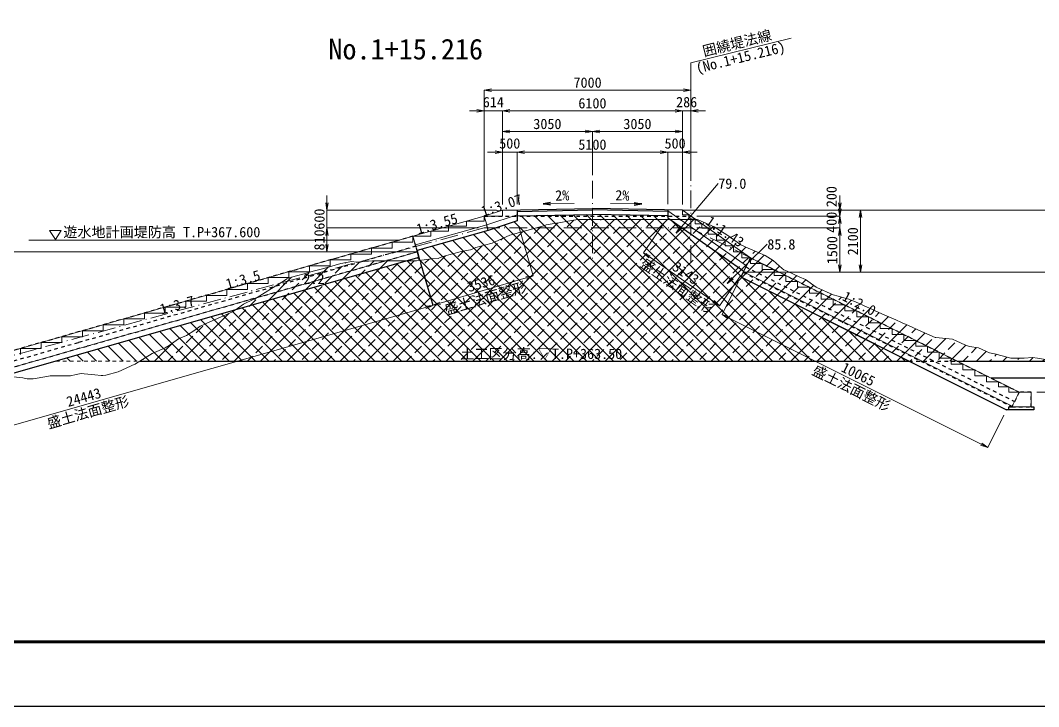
# Model space of a CAD drawing. Header units: millimetres. Extents: x -23295 to 84900, y -241468 to 58400.
# Drawn here: x 29796 to 64291, y -81156 to -57915 of the extents above; entities that cross this region are included whole.
import ezdxf
from ezdxf.enums import TextEntityAlignment as Align

# ---------------------------------------------------------------- set-up
doc = ezdxf.new("R2010")
doc.units = ezdxf.units.MM
doc.header["$LTSCALE"] = 100
doc.header["$PDSIZE"] = 300
doc.linetypes.add('SXF_一点短鎖線', pattern=[9.25, 6, -1.5, 0.25, -1.5])
doc.linetypes.add('SXF_跳び破線', pattern=[12, 6, -6])
doc.layers.get('Defpoints').update_dxf_attribs({"color": 191})
for name, color, linetype, lineweight in [('D-BGD', 7, 'Continuous', 13), ('D-BMK', 2, 'SXF_一点短鎖線', 13), ('D-BYP-STR1', 2, 'Continuous', 13), ('D-BYP-STR6', 2, 'SXF_一点短鎖線', 13), ('D-STR-DIM', 7, 'Continuous', 13), ('D-STR-HTXT', 7, 'Continuous', 13), ('D-STR-STR1', 2, 'Continuous', 13), ('D-STR-STR5', 4, 'SXF_跳び破線', 13), ('D-STR-STR8', 3, 'Continuous', 25), ('D-STR-STR9', 1, 'Continuous', 25), ('D-STR-STRA', 6, 'Continuous', 25), ('D-STR-STRC', 7, 'Continuous', 13), ('D-STR-TXT', 7, 'Continuous', 13), ('D-TTL', 2, 'Continuous', 140), ('D-TTL-TXT', 7, 'Continuous', 13), ('掘削', 4, 'Continuous', 13), ('盛土(4.0≦W)', 5, 'Continuous', 13), ('盛土法面整形', 1, 'Continuous', 13)]:
    doc.layers.add(name, color=color, linetype=linetype, lineweight=lineweight)
doc.styles.add('MS ゴシック', font='MS Gothic.ttf')
doc.styles.add('ＭＳ ゴシック', font='MS Gothic.ttf')
doc.dimstyles.new('DIM-100-F', dxfattribs={"dimscale": 100, "dimtxt": 3.5, "dimasz": 2.5, "dimexe": 0, "dimexo": 2, "dimgap": 0.8, "dimtad": 1, "dimdec": 0, "dimzin": 0, "dimdsep": 46, "dimtxsty": 'MS ゴシック', "dimblk": 'OPEN', "dimcen": 0.1, "dimclrd": 256, "dimclre": 256, "dimclrt": 256, "dimaunit": 1, "dimadec": 4, "dimazin": 0, "dimtfac": 1, "dimtdec": 0, "dimtmove": 2, "dimatfit": 3, "dimldrblk": 'OPEN', "dimfxl": 1, "dimtolj": 1, "dimtzin": 0, "dimlwd": -1, "dimlwe": -1, "dimarcsym": 0})
pattern_1 = [(45, (-164286.73, 137821.14), (-449.0128, 449.0128), []), (45, (-163837.7, 137821.14), (-449.0128, 449.0128), [317.5, -158.75])]

# ---------------------------------------------------------------- blocks, each defined once
blk = doc.blocks.new('_Open')
at = {"color": 0, "linetype": 'ByBlock', "lineweight": -2}
for p, q in [((-1, 0.17), (0, 0)), ((-1, -0.17), (0, 0)), ((0, 0), (-1, 0))]:
    blk.add_line(p, q, dxfattribs=at)
blk = doc.blocks.new('*D52')
at = {"layer": 'D-STR-DIM', "ltscale": 0.01, "transparency": 16777216}
for p, q in [((57554, -64096), (57554, -63846)), ((52425, -64346), (57554, -64346)), ((57554, -64346), (57554, -64546)), ((52711, -64546), (57554, -64546)), ((57554, -64796), (57554, -65046))]:
    blk.add_line(p, q, dxfattribs=at)
at = {"layer": 'Defpoints', "color": 0, "ltscale": 0.01, "transparency": 16777216}
for p in [(52225, -64346), (52511, -64546), (57554, -64546)]:
    blk.add_point(p, dxfattribs=at)
at = {"layer": 'D-STR-DIM', "ltscale": 0.01, "transparency": 16777216, "xscale": 250, "yscale": 250, "zscale": 250}
for p, rotation in [((57554, -64346), 270), ((57554, -64546), 90)]:
    blk.add_blockref('_Open', p, dxfattribs=dict(at, rotation=rotation))
at = {"layer": 'D-STR-DIM', "ltscale": 0.01, "transparency": 16777216, "insert": (57277, -63884), "char_height": 350, "attachment_point": 5, "rotation": 90, "style": 'MS ゴシック'}
blk.add_mtext('\\A1;200', dxfattribs=at)
blk = doc.blocks.new('*D53')
at = {"layer": 'D-STR-DIM', "ltscale": 0.01, "transparency": 16777216}
for p, q in [((57554, -64296), (57554, -64046)), ((52711, -64546), (57554, -64546)), ((57554, -64546), (57554, -64946)), ((52711, -64946), (57554, -64946)), ((57554, -65196), (57554, -65446))]:
    blk.add_line(p, q, dxfattribs=at)
at = {"layer": 'Defpoints', "color": 0, "ltscale": 0.01, "transparency": 16777216}
for p in [(52511, -64546), (52511, -64946), (57554, -64946)]:
    blk.add_point(p, dxfattribs=at)
at = {"layer": 'D-STR-DIM', "ltscale": 0.01, "transparency": 16777216, "xscale": 250, "yscale": 250, "zscale": 250}
for p, rotation in [((57554, -64546), 270), ((57554, -64946), 90)]:
    blk.add_blockref('_Open', p, dxfattribs=dict(at, rotation=rotation))
at = {"layer": 'D-STR-DIM', "ltscale": 0.01, "transparency": 16777216, "insert": (57278, -64752), "char_height": 350, "attachment_point": 5, "rotation": 90, "style": 'MS ゴシック'}
blk.add_mtext('\\A1;400', dxfattribs=at)
blk = doc.blocks.new('*D54')
at = {"layer": 'D-STR-DIM', "ltscale": 0.01, "transparency": 16777216}
for p, q in [((52425, -64346), (58254, -64346)), ((58254, -66196), (58254, -64596)), ((56155, -66446), (58254, -66446))]:
    blk.add_line(p, q, dxfattribs=at)
at = {"layer": 'Defpoints', "color": 0, "ltscale": 0.01, "transparency": 16777216}
for p in [(52225, -64346), (58254, -64346), (55955, -66446)]:
    blk.add_point(p, dxfattribs=at)
at = {"layer": 'D-STR-DIM', "ltscale": 0.01, "transparency": 16777216, "xscale": 250, "yscale": 250, "zscale": 250}
for p, rotation in [((58254, -64346), 90), ((58254, -66446), 270)]:
    blk.add_blockref('_Open', p, dxfattribs=dict(at, rotation=rotation))
at = {"layer": 'D-STR-DIM', "ltscale": 0.01, "transparency": 16777216, "insert": (57999, -65396), "char_height": 350, "attachment_point": 5, "rotation": 90, "style": 'MS ゴシック'}
blk.add_mtext('\\A1;2100', dxfattribs=at)
blk = doc.blocks.new('*D55')
at = {"layer": 'D-STR-DIM', "ltscale": 0.01, "transparency": 16777216}
for p, q in [((52711, -64946), (57554, -64946)), ((57554, -65196), (57554, -66196)), ((56155, -66446), (57554, -66446))]:
    blk.add_line(p, q, dxfattribs=at)
at = {"layer": 'Defpoints', "color": 0, "ltscale": 0.01, "transparency": 16777216}
for p in [(52511, -64946), (55955, -66446), (57554, -66446)]:
    blk.add_point(p, dxfattribs=at)
at = {"layer": 'D-STR-DIM', "ltscale": 0.01, "transparency": 16777216, "xscale": 250, "yscale": 250, "zscale": 250}
for p, rotation in [((57554, -64946), 90), ((57554, -66446), 270)]:
    blk.add_blockref('_Open', p, dxfattribs=dict(at, rotation=rotation))
at = {"layer": 'D-STR-DIM', "ltscale": 0.01, "transparency": 16777216, "insert": (57299, -65696), "char_height": 350, "attachment_point": 5, "rotation": 90, "style": 'MS ゴシック'}
blk.add_mtext('\\A1;1500', dxfattribs=at)
blk = doc.blocks.new('*D56')
at = {"layer": 'D-STR-DIM', "transparency": 16777216}
for p, q in [((45311, -64946), (40183, -64946)), ((40183, -65506), (40183, -65196)), ((41034, -65756), (40183, -65756))]:
    blk.add_line(p, q, dxfattribs=at)
at = {"layer": 'Defpoints', "color": 0, "transparency": 16777216}
for p in [(40183, -64946), (45511, -64946), (41234, -65756)]:
    blk.add_point(p, dxfattribs=at)
at = {"layer": 'D-STR-DIM', "transparency": 16777216, "xscale": 250, "yscale": 250, "zscale": 250}
for p, rotation in [((40183, -64946), 90), ((40183, -65756), 270)]:
    blk.add_blockref('_Open', p, dxfattribs=dict(at, rotation=rotation))
at = {"layer": 'D-STR-DIM', "transparency": 16777216, "insert": (39928, -65351), "char_height": 350, "attachment_point": 5, "rotation": 90, "style": 'MS ゴシック'}
blk.add_mtext('\\A1;810', dxfattribs=at)
blk = doc.blocks.new('*D57')
at = {"layer": 'D-STR-DIM', "ltscale": 0.01, "transparency": 16777216}
for p, q in [((65031, -69456), (72265, -69456)), ((72265, -69706), (72265, -70257)), ((64234, -70507), (72265, -70507))]:
    blk.add_line(p, q, dxfattribs=at)
at = {"layer": 'Defpoints', "color": 0, "ltscale": 0.01, "transparency": 16777216}
for p in [(64831, -69456), (64034, -70507), (72265, -70507)]:
    blk.add_point(p, dxfattribs=at)
at = {"layer": 'D-STR-DIM', "ltscale": 0.01, "transparency": 16777216, "xscale": 250, "yscale": 250, "zscale": 250}
for p, rotation in [((72265, -69456), 90), ((72265, -70507), 270)]:
    blk.add_blockref('_Open', p, dxfattribs=dict(at, rotation=rotation))
at = {"layer": 'D-STR-DIM', "ltscale": 0.01, "transparency": 16777216, "insert": (72010, -69982), "char_height": 350, "attachment_point": 5, "rotation": 90, "style": 'MS ゴシック'}
blk.add_mtext('\\A1;1051', dxfattribs=at)
blk = doc.blocks.new('*D59')
at = {"layer": 'D-STR-DIM', "transparency": 16777216}
for p, q in [((40183, -64096), (40183, -63846)), ((45925, -64346), (40183, -64346)), ((40183, -64946), (40183, -64346)), ((45311, -64946), (40183, -64946)), ((40183, -65196), (40183, -65446))]:
    blk.add_line(p, q, dxfattribs=at)
at = {"layer": 'Defpoints', "color": 0, "transparency": 16777216}
for p in [(40183, -64346), (46125, -64346), (45511, -64946)]:
    blk.add_point(p, dxfattribs=at)
at = {"layer": 'D-STR-DIM', "transparency": 16777216, "xscale": 250, "yscale": 250, "zscale": 250}
for p, rotation in [((40183, -64346), 270), ((40183, -64946), 90)]:
    blk.add_blockref('_Open', p, dxfattribs=dict(at, rotation=rotation))
at = {"layer": 'D-STR-DIM', "transparency": 16777216, "insert": (39928, -64646), "char_height": 350, "attachment_point": 5, "rotation": 90, "style": 'MS ゴシック'}
blk.add_mtext('\\A1;600', dxfattribs=at)
blk = doc.blocks.new('*D60')
at = {"layer": 'Defpoints', "color": 0, "transparency": 16777216}
for p in [(43300, -65941), (43765, -67569), (19797, -72656)]:
    blk.add_point(p, dxfattribs=at)
at = {"layer": '盛土法面整形', "transparency": 16777216}
for p, q in [((43354, -66133), (43765, -67569)), ((20502, -74215), (43524, -67637)), ((19852, -72848), (20262, -74284))]:
    blk.add_line(p, q, dxfattribs=at)
at = {"layer": '盛土法面整形', "transparency": 16777216, "xscale": 250, "yscale": 250, "zscale": 250}
for p, rotation in [((43765, -67569), 15.94539589968122), ((20262, -74284), 195.9453958996812)]:
    blk.add_blockref('_Open', p, dxfattribs=dict(at, rotation=rotation))
at = {"layer": '盛土法面整形', "transparency": 16777216, "char_height": 350, "attachment_point": 5, "rotation": 15.9454, "style": 'MS ゴシック'}
for s, insert in [('\\A1;{\\C1;24443', (31943, -70681)), ('\\A1;盛土法面整形}', (32092, -71203))]:
    blk.add_mtext(s, dxfattribs=dict(at, insert=insert))
blk = doc.blocks.new('*D61')
at = {"layer": 'Defpoints', "color": 0, "transparency": 16777216}
for p in [(54201, -66606), (53565, -67878), (63204, -71107)]:
    blk.add_point(p, dxfattribs=at)
at = {"layer": '盛土法面整形', "transparency": 16777216}
for p, q in [((54112, -66785), (53565, -67878)), ((62344, -72267), (53789, -67990)), ((63114, -71286), (62568, -72379))]:
    blk.add_line(p, q, dxfattribs=at)
at = {"layer": '盛土法面整形', "transparency": 16777216, "xscale": 250, "yscale": 250, "zscale": 250}
for p, rotation in [((53565, -67878), 153.4349488229088), ((62568, -72379), 333.4349488229088)]:
    blk.add_blockref('_Open', p, dxfattribs=dict(at, rotation=rotation))
at = {"layer": '盛土法面整形', "transparency": 16777216, "char_height": 350, "attachment_point": 5, "rotation": 333.4349, "style": 'MS ゴシック'}
for s, insert in [('\\A1;盛土法面整形', (57938, -70386)), ('\\A1;10065', (58181, -69900))]:
    blk.add_mtext(s, dxfattribs=dict(at, insert=insert))
blk = doc.blocks.new('*D246')
at = {"layer": 'D-STR-DIM', "ltscale": 0.2, "transparency": 16777216}
for p, q in [((45511, -64352), (45511, -60279)), ((45761, -60279), (52261, -60279)), ((52511, -63150), (52511, -60279))]:
    blk.add_line(p, q, dxfattribs=at)
at = {"layer": 'Defpoints', "color": 0, "ltscale": 0.2, "transparency": 16777216}
for p in [(52511, -60279), (52511, -63350), (45511, -64552)]:
    blk.add_point(p, dxfattribs=at)
at = {"layer": 'D-STR-DIM', "ltscale": 0.2, "transparency": 16777216, "xscale": 250, "yscale": 250, "zscale": 250, "rotation": 180}
blk.add_blockref('_Open', (45511, -60279), dxfattribs=at)
at = {"layer": 'D-STR-DIM', "ltscale": 0.2, "transparency": 16777216, "xscale": 250, "yscale": 250, "zscale": 250}
blk.add_blockref('_Open', (52511, -60279), dxfattribs=at)
at = {"layer": 'D-STR-DIM', "ltscale": 0.2, "transparency": 16777216, "insert": (49011, -60024), "char_height": 350, "attachment_point": 5, "style": 'MS ゴシック'}
blk.add_mtext('\\A1;7000', dxfattribs=at)
blk = doc.blocks.new('*D62')
at = {"layer": 'D-STR-DIM', "ltscale": 0.2, "transparency": 16777216}
for p, q in [((45875, -62379), (45625, -62379)), ((46125, -64152), (46125, -62379)), ((46125, -62379), (46625, -62379)), ((46625, -64142), (46625, -62379)), ((46875, -62379), (47125, -62379))]:
    blk.add_line(p, q, dxfattribs=at)
at = {"layer": 'Defpoints', "color": 0, "ltscale": 0.2, "transparency": 16777216}
for p in [(46625, -62379), (46125, -64352), (46625, -64342)]:
    blk.add_point(p, dxfattribs=at)
at = {"layer": 'D-STR-DIM', "ltscale": 0.2, "transparency": 16777216, "xscale": 250, "yscale": 250, "zscale": 250}
blk.add_blockref('_Open', (46125, -62379), dxfattribs=at)
at = {"layer": 'D-STR-DIM', "ltscale": 0.2, "transparency": 16777216, "xscale": 250, "yscale": 250, "zscale": 250, "rotation": 180}
blk.add_blockref('_Open', (46625, -62379), dxfattribs=at)
at = {"layer": 'D-STR-DIM', "ltscale": 0.2, "transparency": 16777216, "insert": (46375, -62084), "char_height": 350, "attachment_point": 5, "style": 'MS ゴシック'}
blk.add_mtext('\\A1;500', dxfattribs=at)
blk = doc.blocks.new('*D63')
at = {"layer": 'D-STR-DIM', "ltscale": 0.2, "transparency": 16777216}
for p, q in [((46625, -64142), (46625, -62379)), ((46875, -62379), (51475, -62379)), ((51725, -64140), (51725, -62379))]:
    blk.add_line(p, q, dxfattribs=at)
at = {"layer": 'Defpoints', "color": 0, "ltscale": 0.2, "transparency": 16777216}
for p in [(51725, -62379), (46625, -64342), (51725, -64340)]:
    blk.add_point(p, dxfattribs=at)
at = {"layer": 'D-STR-DIM', "ltscale": 0.2, "transparency": 16777216, "xscale": 250, "yscale": 250, "zscale": 250, "rotation": 180}
blk.add_blockref('_Open', (46625, -62379), dxfattribs=at)
at = {"layer": 'D-STR-DIM', "ltscale": 0.2, "transparency": 16777216, "xscale": 250, "yscale": 250, "zscale": 250}
blk.add_blockref('_Open', (51725, -62379), dxfattribs=at)
at = {"layer": 'D-STR-DIM', "ltscale": 0.2, "transparency": 16777216, "insert": (49175, -62124), "char_height": 350, "attachment_point": 5, "style": 'MS ゴシック'}
blk.add_mtext('\\A1;5100', dxfattribs=at)
blk = doc.blocks.new('*D64')
at = {"layer": 'D-STR-DIM', "ltscale": 0.2, "transparency": 16777216}
for p, q in [((51475, -62379), (51225, -62379)), ((51725, -64140), (51725, -62379)), ((51725, -62379), (52225, -62379)), ((52225, -64150), (52225, -62379)), ((52475, -62379), (52725, -62379))]:
    blk.add_line(p, q, dxfattribs=at)
at = {"layer": 'Defpoints', "color": 0, "ltscale": 0.2, "transparency": 16777216}
for p in [(52225, -62379), (51725, -64340), (52225, -64350)]:
    blk.add_point(p, dxfattribs=at)
at = {"layer": 'D-STR-DIM', "ltscale": 0.2, "transparency": 16777216, "xscale": 250, "yscale": 250, "zscale": 250}
blk.add_blockref('_Open', (51725, -62379), dxfattribs=at)
at = {"layer": 'D-STR-DIM', "ltscale": 0.2, "transparency": 16777216, "xscale": 250, "yscale": 250, "zscale": 250, "rotation": 180}
blk.add_blockref('_Open', (52225, -62379), dxfattribs=at)
at = {"layer": 'D-STR-DIM', "ltscale": 0.2, "transparency": 16777216, "insert": (51975, -62084), "char_height": 350, "attachment_point": 5, "style": 'MS ゴシック'}
blk.add_mtext('\\A1;500', dxfattribs=at)
blk = doc.blocks.new('*D65')
at = {"layer": 'D-STR-DIM', "ltscale": 0.2, "transparency": 16777216}
for p, q in [((46125, -64152), (46125, -61679)), ((46375, -61679), (48925, -61679)), ((49175, -63152), (49175, -61679))]:
    blk.add_line(p, q, dxfattribs=at)
at = {"layer": 'Defpoints', "color": 0, "ltscale": 0.2, "transparency": 16777216}
for p in [(49175, -61679), (49175, -63352), (46125, -64352)]:
    blk.add_point(p, dxfattribs=at)
at = {"layer": 'D-STR-DIM', "ltscale": 0.2, "transparency": 16777216, "xscale": 250, "yscale": 250, "zscale": 250, "rotation": 180}
blk.add_blockref('_Open', (46125, -61679), dxfattribs=at)
at = {"layer": 'D-STR-DIM', "ltscale": 0.2, "transparency": 16777216, "xscale": 250, "yscale": 250, "zscale": 250}
blk.add_blockref('_Open', (49175, -61679), dxfattribs=at)
at = {"layer": 'D-STR-DIM', "ltscale": 0.2, "transparency": 16777216, "insert": (47650, -61424), "char_height": 350, "attachment_point": 5, "style": 'MS ゴシック'}
blk.add_mtext('\\A1;3050', dxfattribs=at)
blk = doc.blocks.new('*D66')
at = {"layer": 'D-STR-DIM', "ltscale": 0.2, "transparency": 16777216}
for p, q in [((49175, -63152), (49175, -61679)), ((49425, -61679), (51975, -61679)), ((52225, -64150), (52225, -61679))]:
    blk.add_line(p, q, dxfattribs=at)
at = {"layer": 'Defpoints', "color": 0, "ltscale": 0.2, "transparency": 16777216}
for p in [(52225, -61679), (49175, -63352), (52225, -64350)]:
    blk.add_point(p, dxfattribs=at)
at = {"layer": 'D-STR-DIM', "ltscale": 0.2, "transparency": 16777216, "xscale": 250, "yscale": 250, "zscale": 250, "rotation": 180}
blk.add_blockref('_Open', (49175, -61679), dxfattribs=at)
at = {"layer": 'D-STR-DIM', "ltscale": 0.2, "transparency": 16777216, "xscale": 250, "yscale": 250, "zscale": 250}
blk.add_blockref('_Open', (52225, -61679), dxfattribs=at)
at = {"layer": 'D-STR-DIM', "ltscale": 0.2, "transparency": 16777216, "insert": (50700, -61424), "char_height": 350, "attachment_point": 5, "style": 'MS ゴシック'}
blk.add_mtext('\\A1;3050', dxfattribs=at)
blk = doc.blocks.new('*D67')
at = {"layer": 'D-STR-DIM', "ltscale": 1500, "transparency": 16777216}
for p, q in [((45261, -60979), (45011, -60979)), ((45511, -64352), (45511, -60979)), ((45511, -60979), (46125, -60979)), ((46125, -64152), (46125, -60979)), ((46375, -60979), (46625, -60979))]:
    blk.add_line(p, q, dxfattribs=at)
at = {"layer": 'Defpoints', "color": 0, "ltscale": 1500, "transparency": 16777216}
for p in [(46125, -60979), (46125, -64352), (45511, -64552)]:
    blk.add_point(p, dxfattribs=at)
at = {"layer": 'D-STR-DIM', "ltscale": 1500, "transparency": 16777216, "xscale": 250, "yscale": 250, "zscale": 250}
blk.add_blockref('_Open', (45511, -60979), dxfattribs=at)
at = {"layer": 'D-STR-DIM', "ltscale": 1500, "transparency": 16777216, "xscale": 250, "yscale": 250, "zscale": 250, "rotation": 180}
blk.add_blockref('_Open', (46125, -60979), dxfattribs=at)
at = {"layer": 'D-STR-DIM', "ltscale": 1500, "transparency": 16777216, "insert": (45818, -60684), "char_height": 350, "attachment_point": 5, "style": 'MS ゴシック'}
blk.add_mtext('\\A1;614', dxfattribs=at)
blk = doc.blocks.new('*D68')
at = {"layer": 'D-STR-DIM', "ltscale": 1500, "transparency": 16777216}
for p, q in [((51975, -60979), (51725, -60979)), ((52225, -64150), (52225, -60979)), ((52225, -60979), (52511, -60979)), ((52511, -63150), (52511, -60979)), ((52761, -60979), (53011, -60979))]:
    blk.add_line(p, q, dxfattribs=at)
at = {"layer": 'Defpoints', "color": 0, "ltscale": 1500, "transparency": 16777216}
for p in [(52511, -60979), (52511, -63350), (52225, -64350)]:
    blk.add_point(p, dxfattribs=at)
at = {"layer": 'D-STR-DIM', "ltscale": 1500, "transparency": 16777216, "xscale": 250, "yscale": 250, "zscale": 250}
blk.add_blockref('_Open', (52225, -60979), dxfattribs=at)
at = {"layer": 'D-STR-DIM', "ltscale": 1500, "transparency": 16777216, "xscale": 250, "yscale": 250, "zscale": 250, "rotation": 180}
blk.add_blockref('_Open', (52511, -60979), dxfattribs=at)
at = {"layer": 'D-STR-DIM', "ltscale": 1500, "transparency": 16777216, "insert": (52368, -60684), "char_height": 350, "attachment_point": 5, "style": 'MS ゴシック'}
blk.add_mtext('\\A1;286', dxfattribs=at)
blk = doc.blocks.new('*D69')
at = {"layer": 'D-STR-DIM', "ltscale": 1500, "transparency": 16777216}
for p, q in [((46125, -64152), (46125, -60979)), ((46375, -60979), (51975, -60979)), ((52225, -64150), (52225, -60979))]:
    blk.add_line(p, q, dxfattribs=at)
at = {"layer": 'Defpoints', "color": 0, "ltscale": 1500, "transparency": 16777216}
for p in [(52225, -60979), (46125, -64352), (52225, -64350)]:
    blk.add_point(p, dxfattribs=at)
at = {"layer": 'D-STR-DIM', "ltscale": 1500, "transparency": 16777216, "xscale": 250, "yscale": 250, "zscale": 250, "rotation": 180}
blk.add_blockref('_Open', (46125, -60979), dxfattribs=at)
at = {"layer": 'D-STR-DIM', "ltscale": 1500, "transparency": 16777216, "xscale": 250, "yscale": 250, "zscale": 250}
blk.add_blockref('_Open', (52225, -60979), dxfattribs=at)
at = {"layer": 'D-STR-DIM', "ltscale": 1500, "transparency": 16777216, "insert": (49175, -60724), "char_height": 350, "attachment_point": 5, "style": 'MS ゴシック'}
blk.add_mtext('\\A1;6100', dxfattribs=at)
blk = doc.blocks.new('1026-1')
at = {"layer": 'Defpoints', "linetype": 'SXF_跳び破線', "ltscale": 0.2}
for p, q in [((182062, 11395), (170761, 8167)), ((182158, 11059), (182062, 11395)), ((182158, 11059), (170716, 7790)), ((182213, 10867), (182158, 11059)), ((182213, 10867), (171013, 7667)), ((170761, 8167), (158161, 4567)), ((170716, 7790), (158320, 4248)), ((171013, 7667), (158413, 4067))]:
    blk.add_line(p, q, dxfattribs=at)
blk.add_lwpolyline([(157761, 4067), (157761, 4567), (158161, 4567), (158411, 4067)], close=True, dxfattribs=at)
blk = doc.blocks.new('1026')
at = {"layer": 'Defpoints', "linetype": 'SXF_跳び破線', "ltscale": 0.2}
blk.add_line((29638, 72862), (38744, 68308), dxfattribs=at)
for points in [[(29638, 72862), (29481, 72549), (38588, 67995)], [(29481, 72549), (29392, 72370), (38498, 67817)], [(39144, 67808), (39244, 67808), (39244, 67708), (39144, 67708), (38494, 67708), (38394, 67708), (38394, 67808), (38494, 67808)]]:
    blk.add_lwpolyline(points, dxfattribs=at)
blk.add_lwpolyline([(39144, 67808), (39144, 68308), (38744, 68308), (38494, 67808)], close=True, dxfattribs=at)
blk = doc.blocks.new('*D70')
at = {"layer": 'Defpoints', "color": 0, "transparency": 16777216}
for p in [(46625, -64709), (43233, -65708), (47172, -66565)]:
    blk.add_point(p, dxfattribs=at)
at = {"layer": '盛土法面整形', "transparency": 16777216}
for p, q in [((46681, -64901), (47172, -66565)), ((43289, -65900), (43780, -67564)), ((44020, -67494), (46932, -66636))]:
    blk.add_line(p, q, dxfattribs=at)
at = {"layer": '盛土法面整形', "transparency": 16777216, "xscale": 250, "yscale": 250, "zscale": 250}
for p, rotation in [((47172, -66565), 16.41047046557879), ((43780, -67564), 196.4104704655788)]:
    blk.add_blockref('_Open', p, dxfattribs=dict(at, rotation=rotation))
at = {"layer": '盛土法面整形', "transparency": 16777216, "char_height": 350, "attachment_point": 5, "rotation": 16.4105, "style": 'MS ゴシック'}
for s, insert in [('\\A1;{\\C1;3536', (45404, -66820)), ('\\A1;盛土法面整形}', (45557, -67341))]:
    blk.add_mtext(s, dxfattribs=dict(at, insert=insert))
blk = doc.blocks.new('*D71')
at = {"layer": 'Defpoints', "color": 0, "transparency": 16777216}
for p in [(51725, -64606), (54301, -66406), (53479, -67583)]:
    blk.add_point(p, dxfattribs=at)
at = {"layer": '盛土法面整形', "transparency": 16777216}
for p, q in [((51610, -64770), (50903, -65784)), ((51108, -65927), (53274, -67440)), ((54187, -66570), (53479, -67583))]:
    blk.add_line(p, q, dxfattribs=at)
at = {"layer": '盛土法面整形', "transparency": 16777216, "xscale": 250, "yscale": 250, "zscale": 250}
for p, rotation in [((50903, -65784), 145.0696935749769), ((53479, -67583), 325.0696935749769)]:
    blk.add_blockref('_Open', p, dxfattribs=dict(at, rotation=rotation))
at = {"layer": '盛土法面整形', "transparency": 16777216, "char_height": 350, "attachment_point": 5, "rotation": 325.0697, "style": 'MS ゴシック'}
for s, insert in [('\\A1;盛土法面整形', (52026, -66919)), ('\\A1;3143', (52337, -66474))]:
    blk.add_mtext(s, dxfattribs=dict(at, insert=insert))

msp = doc.modelspace()

# ---------------------------------------------------------------- hatches: boundary and pattern name
at = {"layer": '掘削'}
h = msp.add_hatch(dxfattribs=at)
h.set_pattern_fill('ANSI33', color=256, scale=100)
h.set_pattern_definition(pattern_1)
h.paths.add_polyline_path([(42896.3, -66056), (37078.6, -67718.2), (36987.2, -67784), (36571.8, -67969.5), (36112.9, -68174.4), (35995.1, -68226.9), (35888.5, -68274.5), (35703.1, -68407.9), (35418.4, -68584.4), (35156.1, -68701.5), (34841.7, -68927.8), (34699.8, -69005.2), (34423.7, -69128.5), (34265, -69199.4), (33850.9, -69456), (64831, -69456), (64799.2, -69450.5), (64254.3, -69356), (64086.9, -69327), (63795.8, -69356), (63677.6, -69356), (63354.5, -69356), (63100.8, -69286.8), (62792.5, -69202.6), (62622.1, -69173), (62524.1, -69129.3), (62255.9, -69009.5), (61947.4, -68956), (61789.2, -68901.2), (61523.5, -68782.5), (61370.7, -68714.3), (60804.9, -68657.9), (60794, -68656.4), (60791, -68655.5), (60785.9, -68653.2), (60424.8, -68492), (59782.6, -68205.3), (59716.5, -68175.8), (59640.5, -68141.9), (59448.5, -68056.1), (59063.8, -67884.4), (58779.3, -67757.4), (58593.7, -67674.5), (58487.1, -67626.9), (58092.1, -67450.6), (57910.4, -67376.1), (57861.3, -67356), (57776, -67332.7), (57495.1, -67256), (57333.7, -67212), (56772.7, -66961.5), (56756.9, -66952.9), (56396.5, -66693.5), (56180.2, -66597), (55769.4, -66413.6), (55664, -66366.5), (55603.5, -66323), (55297.8, -66050), (55026.8, -65882), (54766, -65765.6), (54450.1, -65624.6), (54199.2, -65512.5), (53873.4, -65278.1), (53833, -65249), (53762.7, -65198.5), (53296.6, -64909.6), (52759.4, -64669.7), (52719.9, -64656), (52511.1, -64656), (52368.1, -64656), (52143.2, -64656), (51756.1, -64656), (51566.5, -64656), (51269.5, -64656), (50989.8, -64656), (50903.3, -64656), (50752.8, -64656), (50413.1, -64656), (50170.9, -64656), (49836.3, -64656), (49749.5, -64656), (49438.4, -64656), (49259.6, -64656), (49072.2, -64656), (48746.2, -64656), (48682.9, -64656), (48339.8, -64715.5), (48106.2, -64756), (47742.9, -64819), (47607.4, -64842.5), (47529.5, -64877.3), (47241, -64956.1), (46952.8, -65034.8), (46739.6, -65093), (46508.7, -65156), (46376, -65192.3), (45884.6, -65411.7), (45776.3, -65456), (45736.2, -65467), (45222.6, -65607.2), (45043.9, -65687), (44732.9, -65740.9), (44645.9, -65764.7), (44311.4, -65856), (44069.2, -65922.2), (43945.2, -65977.5), (43729.6, -65985.5), (43212.8, -66056), (42915.7, -66056)])
h = msp.add_hatch(dxfattribs=at)
h.set_pattern_fill('ANSI33', color=256, scale=100)
h.set_pattern_definition(pattern_1)
h.paths.add_polyline_path([(42896.3, -66056), (42726.3, -66056), (42480.4, -66056), (42339, -66056), (41815.4, -66056), (41748, -66058.5), (41723, -66062.9), (41185.6, -66102.5), (41015.5, -66085.5), (40719.7, -66136.8), (40649.3, -66149), (40459.1, -66208), (40032.2, -66324.6), (39716.4, -66410.8), (39455.4, -66482), (39102.7, -66578.4), (38878.7, -66647.8), (38818.3, -66666.5), (38713.1, -66742.2), (38302, -66997), (38085.8, -67131), (37725.3, -67354.5), (37709.7, -67361.4), (37353.4, -67520.5), (37148.6, -67667.9), (37078.6, -67718.2)])
at = {"layer": '盛土(4.0≦W)'}
h = msp.add_hatch(dxfattribs=at)
h.set_pattern_fill('ANSI31', color=256, scale=100, angle=90)
h.set_pattern_definition([(135, (-164286.73, 143821.14), (-224.5064, -224.5064), [])])
h.paths.add_polyline_path([(33850.9, -69456), (59901.8, -69456), (54201.3, -66605.8), (54301.3, -66405.9), (51724.8, -64606.5), (51724.8, -64535.8), (49174.8, -64484.8), (46625, -64537.4), (46625, -64708.8), (45647, -65027.2), (43232.9, -65707.9), (43299.5, -65940.8), (35568.6, -68149.7), (30996.3, -69456)])

# ---------------------------------------------------------------- linework, layer by layer
at = {"layer": 'D-BGD', "linetype": 'Continuous', "lineweight": 13}
msp.add_lwpolyline([(64799.2, -69450.5), (64254.3, -69356), (64086.9, -69327), (63795.8, -69356), (63677.6, -69356), (63354.5, -69356), (63100.8, -69286.8), (62792.5, -69202.6), (62622.1, -69173), (62524.1, -69129.3), (62255.9, -69009.5), (61947.4, -68956), (61789.2, -68901.2), (61523.5, -68782.5), (61370.7, -68714.3), (60804.9, -68657.9), (60794, -68656.4), (60791, -68655.5), (60785.9, -68653.2), (60424.8, -68492), (59782.6, -68205.3), (59716.5, -68175.8), (59640.5, -68141.9), (59448.5, -68056.1), (59063.8, -67884.4), (58779.3, -67757.4), (58593.7, -67674.5), (58487.1, -67626.9), (58092.1, -67450.6), (57910.4, -67376.1), (57861.3, -67356), (57776, -67332.7), (57495.1, -67256), (57333.7, -67212), (56772.7, -66961.5), (56756.9, -66952.9), (56396.5, -66693.5), (56180.2, -66597), (55769.4, -66413.6), (55664, -66366.5), (55603.5, -66323), (55297.8, -66050), (55026.8, -65882), (54766, -65765.6), (54450.1, -65624.6), (54199.2, -65512.5), (53873.4, -65278.1), (53833, -65249), (53762.7, -65198.5), (53296.6, -64909.6), (52759.4, -64669.7), (52719.9, -64656), (52511.1, -64656), (52368.1, -64656), (52143.2, -64656), (51756.1, -64656), (51566.5, -64656), (51269.5, -64656), (50989.8, -64656), (50903.3, -64656), (50752.8, -64656), (50413.1, -64656), (50170.9, -64656), (49836.3, -64656), (49749.5, -64656), (49438.4, -64656), (49259.6, -64656), (49072.2, -64656), (48746.2, -64656), (48682.9, -64656), (48339.8, -64715.5), (48106.2, -64756), (47742.9, -64819), (47607.4, -64842.5), (47529.5, -64877.3), (47241, -64956.1), (46952.8, -65034.8), (46739.6, -65093), (46508.7, -65156), (46376, -65192.3), (45884.6, -65411.7), (45776.3, -65456), (45736.2, -65467), (45222.6, -65607.2), (45043.9, -65687), (44732.9, -65740.9), (44645.9, -65764.7), (44311.4, -65856), (44069.2, -65922.2), (43945.2, -65977.5), (43729.6, -65985.5), (43212.8, -66056), (42915.7, -66056), (42726.3, -66056), (42480.4, -66056), (42339, -66056), (41815.4, -66056), (41748, -66058.5), (41723, -66062.9), (41185.6, -66102.5), (41015.5, -66085.5), (40719.7, -66136.8), (40649.3, -66149), (40459.1, -66208), (40032.2, -66324.6), (39716.4, -66410.8), (39455.4, -66482), (39102.7, -66578.4), (38878.7, -66647.8), (38818.3, -66666.5), (38713.1, -66742.2), (38302, -66997), (38085.8, -67131), (37725.3, -67354.5), (37709.7, -67361.4), (37353.4, -67520.5), (37148.6, -67667.9), (36987.2, -67784), (36571.8, -67969.5), (36112.9, -68174.4), (35995.1, -68226.9), (35888.5, -68274.5), (35703.1, -68407.9), (35418.4, -68584.4), (35156.1, -68701.5), (34841.7, -68927.8), (34699.8, -69005.2), (34423.7, -69128.5), (34265, -69199.4), (33696.5, -69551.8), (33691.3, -69555.5), (33677.1, -69561.8), (33111.5, -69814.3), (32693.2, -69928.6), (32592.6, -69946), (32534.8, -69940.3), (32320.7, -69918.9), (31958.1, -69882.8), (31860.2, -69873), (31689.9, -69902.6), (31494, -69956), (31381.4, -69956), (30964.4, -69956), (30804.7, -69956), (30686.6, -69976.5), (30228, -70056), (30029.1, -70056), (29882.4, -70016), (29248.1, -69956)], dxfattribs=at)
at = {"layer": 'D-BMK', "linetype": 'SXF_一点短鎖線'}
for p, q in [((49174.8, -63351.8), (49174.8, -66128.9)), ((52511.1, -66128.9), (52511.1, -63351.8))]:
    msp.add_line(p, q, dxfattribs=at)
at = {"layer": 'D-BYP-STR6', "linetype": 'SXF_一点短鎖線'}
msp.add_lwpolyline([(63633.6, -70507), (52511.1, -64945.8), (45511.1, -64945.8), (19540.8, -71964.8)], dxfattribs=at)
at = {"layer": 'D-STR-HTXT', "linetype": 'Continuous'}
for p, q in [((52511.1, -59355.3), (55909.3, -58517.1)), ((52511.1, -59355.3), (52511.1, -63350.2)), ((74273.2, -64345.8), (52224.8, -64345.6)), ((31180.4, -65034.1), (30780.4, -65034.1)), ((30980.4, -65334.1), (30780.4, -65034.1)), ((30980.4, -65334.1), (31180.4, -65034.1)), ((30077.5, -65355.9), (42644.6, -65355.9))]:
    msp.add_line(p, q, dxfattribs=at)
at = {"layer": 'D-STR-HTXT'}
for p, q in [((22157.7, -65755.9), (43246.6, -65755.9)), ((54281.3, -66445.8), (74273.2, -66445.8))]:
    msp.add_line(p, q, dxfattribs=at)
at = {"layer": 'D-STR-STR1', "linetype": 'Continuous', "lineweight": 25}
for p, q in [((46625, -64387.4), (49174.8, -64334.8)), ((46625, -64537.4), (49174.8, -64484.8)), ((51724.8, -64385.8), (49174.8, -64334.8)), ((51724.8, -64535.8), (49174.8, -64484.8))]:
    msp.add_line(p, q, dxfattribs=at)
at = {"layer": 'D-STR-STR5', "linetype": 'SXF_跳び破線', "ltscale": 0.2}
msp.add_line((30996.3, -69456), (33850.9, -69456), dxfattribs=at)
at = {"layer": 'D-STR-STR8'}
msp.add_line((33850.9, -69456), (59901.8, -69456), dxfattribs=at)
at = {"layer": 'D-STR-STR8', "linetype": 'SXF_跳び破線', "lineweight": 25, "ltscale": 0.2}
msp.add_line((59901.8, -69456), (61531.6, -69456), dxfattribs=at)
at = {"layer": 'D-STR-STR9', "ltscale": 0.01}
for p in [(46124.8, -64345.8), (52224.8, -64345.8)]:
    msp.add_line(p, (49174.8, -64284.8), dxfattribs=at)
at = {"layer": 'D-STR-STR9'}
for p, q in [((46624.8, -64341.8), (46625, -64708.8)), ((51724.8, -64335.8), (51724.8, -64606.5)), ((46625, -64708.8), (45647.1, -65027.6)), ((51724.8, -64606.5), (54301.3, -66405.9)), ((45647.1, -65027.6), (43232.9, -65707.9)), ((43232.9, -65707.9), (43299.5, -65940.8)), ((43299.5, -65940.8), (30996.3, -69456)), ((54301.3, -66405.9), (54201.3, -66605.8)), ((54201.3, -66605.8), (59901.8, -69456))]:
    msp.add_line(p, q, dxfattribs=at)
at = {"layer": 'D-STR-STRA', "linetype": 'Continuous'}
msp.add_line((61531.6, -69456), (67549.2, -69456), dxfattribs=at)
at = {"layer": 'D-STR-STRC', "ltscale": 0.2}
for p, q in [((46124.8, -64345.8), (45511.3, -64545.9)), ((46625, -64498.5), (45592.8, -64834.9)), ((46124.8, -64345.8), (46124.8, -64545.9)), ((46625, -64335.8), (46625, -64498.5)), ((51724.8, -64335.8), (51724.8, -64362.5)), ((51724.8, -64362.5), (54391.7, -66225.1)), ((52224.8, -64345.8), (54527.3, -65953.9)), ((52224.8, -64345.8), (52224.8, -64497.8)), ((52224.8, -64497.8), (52442.4, -64497.8)), ((52442.4, -64497.8), (52442.4, -64649.8)), ((45511.3, -64545.9), (43095.6, -65227.1)), ((45592.7, -64834.7), (43178, -65515.5)), ((44907.6, -64886.5, -1061999.6), (44907.6, -64716.2, -1061999.6)), ((44907.6, -64716.2, -1061999.6), (45511.6, -64716.2, -1415999.6)), ((46124.8, -64545.9, 0), (45511.3, -64545.9, 0)), ((45592.7, -64834.7, -799770.3), (45511.3, -64545.9)), ((45511.6, -64716.2, -1415999.6), (45511.6, -64545.9, -1415999.6)), ((52442.4, -64649.8), (52660.1, -64649.8)), ((52660.1, -64649.8), (52660.1, -64801.8)), ((52660.1, -64801.8), (52877.7, -64801.8)), ((52877.7, -64801.8), (52877.7, -64953.8)), ((43699.6, -65227.1, -354000), (43699.6, -65056.8, -354000)), ((43699.6, -65056.8, -353999.6), (44303.6, -65056.8, -707999.6)), ((44303.6, -65056.8, -707999.6), (44303.6, -64886.5, -707999.6)), ((44303.6, -64886.5, -707999.6), (44907.6, -64886.5, -1061999.6)), ((52877.7, -64953.8), (53095.3, -64953.8)), ((53095.4, -64953.9), (53095.4, -65153.9)), ((53095.4, -65153.9), (53381.8, -65153.9)), ((53381.8, -65153.9), (53381.8, -65353.9)), ((43095.6, -65227.1), (19194.6, -72055.9)), ((43095.6, -65427.1), (42395.6, -65427.1)), ((42395.6, -65427.1), (42395.6, -65627.1)), ((43244.6, -65748.5), (43095.6, -65227.1)), ((43095.6, -65227.1), (43095.6, -65427.1)), ((43095.6, -65227.1), (43699.6, -65227.1, -354000)), ((53381.8, -65353.9), (53668.2, -65353.9)), ((53668.2, -65353.9), (53668.2, -65553.9)), ((43244.6, -65748.5), (19441.4, -72549.4)), ((41695.6, -65827.1), (40995.6, -65827.1)), ((40995.6, -65827.1), (40995.6, -66027.1)), ((42395.6, -65627.1), (41695.6, -65627.1)), ((41695.6, -65627.1), (41695.6, -65827.1)), ((53668.2, -65553.9), (53954.5, -65553.9)), ((53954.5, -65553.9), (53954.5, -65753.9)), ((53954.5, -65753.9), (54240.9, -65753.9)), ((54240.9, -65753.9), (54240.9, -65953.9)), ((40295.6, -66227.1), (39595.6, -66227.1)), ((39595.6, -66227.1), (39595.6, -66427.1)), ((40995.6, -66027.1), (40295.6, -66027.1)), ((40295.6, -66027.1), (40295.6, -66227.1)), ((54240.9, -65953.9), (54527.3, -65953.9)), ((54527.3, -65953.9), (54290.8, -66426.9)), ((54527.3, -65953.9), (59549.2, -68464.8)), ((54527.3, -65953.9), (54527.3, -66153.9)), ((54527.3, -66153.9), (54927.3, -66153.9)), ((54927.3, -66153.9), (54927.3, -66353.9)), ((39595.6, -66427.1), (38895.6, -66427.1)), ((38895.6, -66427.1), (38895.6, -66627.1)), ((54290.8, -66426.9), (63397.1, -70980.1)), ((54927.3, -66353.9), (55327.3, -66353.9)), ((55327.3, -66353.9), (55327.3, -66553.9)), ((55327.3, -66553.9), (55727.3, -66553.9)), ((55727.3, -66553.9), (55727.3, -66753.9)), ((38195.6, -66827.1), (37495.6, -66827.1)), ((37495.6, -66827.1), (37495.6, -67027.1)), ((38895.6, -66627.1), (38195.6, -66627.1)), ((38195.6, -66627.1), (38195.6, -66827.1)), ((55727.3, -66753.9), (56127.3, -66753.9)), ((56127.3, -66753.9), (56127.3, -66953.9)), ((36795.6, -67227.1), (36095.6, -67227.1)), ((36095.6, -67227.1), (36095.6, -67427.1)), ((37495.6, -67027.1), (36795.6, -67027.1)), ((36795.6, -67027.1), (36795.6, -67227.1)), ((56127.3, -66953.9), (56527.3, -66953.9)), ((56527.3, -66953.9), (56527.3, -67153.9)), ((56527.3, -67153.9), (56927.3, -67153.9)), ((56927.3, -67153.9), (56927.3, -67353.9)), ((36095.6, -67427.1), (35395.6, -67427.1)), ((35395.6, -67427.1), (35395.6, -67627.1)), ((56927.3, -67353.9), (57327.3, -67353.9)), ((57327.3, -67353.9), (57327.3, -67553.9)), ((57327.3, -67553.9), (57727.3, -67553.9)), ((57727.3, -67553.9), (57727.3, -67753.9)), ((34695.6, -67827.1), (33995.6, -67827.1)), ((33995.6, -67827.1), (33995.6, -68027.1)), ((35395.6, -67627.1), (34695.6, -67627.1)), ((34695.6, -67627.1), (34695.6, -67827.1)), ((57727.3, -67753.9), (58127.3, -67753.9)), ((58127.3, -67753.9), (58127.3, -67953.9)), ((58127.3, -67953.9), (58527.3, -67953.9)), ((58527.3, -67953.9), (58527.3, -68153.9)), ((33295.6, -68227.1), (32595.6, -68227.1)), ((32595.6, -68227.1), (32595.6, -68427.1)), ((33995.6, -68027.1), (33295.6, -68027.1)), ((33295.6, -68027.1), (33295.6, -68227.1)), ((58527.3, -68153.9), (58927.3, -68153.9)), ((58927.3, -68153.9), (58927.3, -68353.9)), ((31895.6, -68627.1), (31195.6, -68627.1)), ((31195.6, -68627.1), (31195.6, -68827.1)), ((32595.6, -68427.1), (31895.6, -68427.1)), ((31895.6, -68427.1), (31895.6, -68627.1)), ((58927.3, -68353.9), (59327.3, -68353.9)), ((59327.3, -68353.9), (59327.3, -68553.9)), ((59327.3, -68553.9), (59727.3, -68553.9)), ((59549.2, -68464.8), (63633.7, -70507.1)), ((59727.3, -68553.9), (59727.3, -68753.9)), ((31195.6, -68827.1), (30495.6, -68827.1)), ((30495.6, -68827.1), (30495.6, -69027.1)), ((59727.3, -68753.9), (60127.3, -68753.9)), ((60127.3, -68753.9), (60127.3, -68953.9)), ((60127.3, -68953.9), (60527.3, -68953.9)), ((60527.3, -68953.9), (60527.3, -69153.9)), ((30495.6, -69027.1), (29795.6, -69027.1)), ((29795.6, -69027.1), (29795.6, -69227.1)), ((60527.3, -69153.9), (60927.3, -69153.9)), ((60927.3, -69153.9), (60927.3, -69353.9)), ((60927.3, -69353.9), (61327.3, -69353.9)), ((61327.3, -69353.9), (61327.3, -69553.9)), ((61327.3, -69553.9), (61727.3, -69553.9)), ((61727.3, -69553.9), (61727.3, -69753.9)), ((61727.3, -69753.9), (62127.3, -69753.9)), ((62127.3, -69753.9), (62127.3, -69953.9)), ((62127.3, -69953.9), (62527.3, -69953.9)), ((62527.3, -69953.9), (62527.3, -70153.9)), ((62527.3, -70153.9), (62927.3, -70153.9))]:
    msp.add_line(p, q, dxfattribs=at)
at = {"layer": 'D-STR-STRC', "linetype": 'Continuous', "lineweight": 25}
for p, q in [((46625, -64498.5), (46625, -64708.8)), ((51724.8, -64362.5, 0.1), (51724.8, -64606.5)), ((45647.1, -65027.6, -1334051), (45592.7, -64834.7, -799770.3)), ((46625, -64708.8), (45647.1, -65027.6)), ((51724.8, -64606.5), (54301.3, -66405.9)), ((45647, -65027.2), (43232.9, -65707.9)), ((43299.5, -65940.8), (43244.6, -65748.5)), ((43299.5, -65940.8), (19796.7, -72655.9)), ((54290.8, -66426.9), (54201.3, -66605.8)), ((54201.3, -66605.8), (63203.8, -71107.1)), ((63283.7, -71107.1), (63203.8, -71107.1))]:
    msp.add_line(p, q, dxfattribs=at)
at = {"layer": 'D-STR-STRC', "ltscale": 0.2}
for points in [[(62927.3, -70153.9), (62927.3, -70330.5), (63280.5, -70330.5)], [(63280.5, -70330.5), (63280.5, -70507.1), (63633.7, -70507.1)]]:
    msp.add_lwpolyline(points, dxfattribs=at)
msp.add_lwpolyline([(64033.7, -71007.1), (64033.7, -70507.1), (63633.7, -70507.1), (63383.7, -71007.1)], close=True, dxfattribs=at)
at = {"layer": 'D-STR-STRC', "linetype": 'Continuous', "lineweight": 25}
msp.add_lwpolyline([(64033.7, -71007.1), (64133.7, -71007.1), (64133.7, -71107.1), (64033.7, -71107.1), (63383.7, -71107.1), (63283.7, -71107.1), (63283.7, -71007.1), (63383.7, -71007.1)], dxfattribs=at)
at = {"layer": 'D-TTL'}
msp.add_lwpolyline([(2850, -23955.9), (2850, -78955.9), (82850, -78955.9), (82850, -23955.9)], close=True, dxfattribs=at)
at = {"layer": 'Defpoints', "linetype": 'SXF_跳び破線', "lineweight": 25, "ltscale": 0.2}
msp.add_line((45511.1, -64545.8), (52511.1, -64545.8), dxfattribs=at)
at = {"layer": 'Defpoints', "linetype": 'Continuous'}
msp.add_line((74286.4, -70031.1), (62681.1, -70031), dxfattribs=at)
at = {"layer": 'Defpoints', "color": 1}
msp.add_lwpolyline([(84900, -81155.9), (800, -81155.9), (800, -21755.9), (84900, -21755.9)], close=True, dxfattribs=at)

# ---------------------------------------------------------------- block references
at = {"layer": 'D-BYP-STR1'}
for name, p in [('1026-1', (-138966.5, -76622.4)), ('1026', (24889.5, -138815.5))]:
    msp.add_blockref(name, p, dxfattribs=at)

# ---------------------------------------------------------------- texts
at = {"layer": 'D-STR-TXT', "style": 'ＭＳ ゴシック'}
for s, rotation, p in [('囲繞堤法線', 13.85581, (54140.5, -58953.4)), ('2%%%', 1.14576, (48158.9, -64120.2)), ('2%%%', 358.85424, (50183.6, -64120)), ('1:3.7', 15.124, (35177.9, -67821.5))]:
    msp.add_text(s, height=350, rotation=rotation, dxfattribs=at).set_placement(p, align=Align.BOTTOM_CENTER)
msp.add_text('(No.1+15.216)', height=350, rotation=13.85581, dxfattribs=at).set_placement((54152.5, -59002), align=Align.TOP_CENTER)
for s, rotation, p in [('1:3.07', 18.05222, (45471.9, -64562.1)), ('1:3.55', 16, (43271.1, -65163.9)), ('1:1.43', 325.06938, (52982.4, -64799)), ('1:3.5', 15.9454, (36813.3, -67022)), ('1:2.0', 332, (57608.7, -67374.8))]:
    msp.add_text(s, height=350, rotation=rotation, dxfattribs=at).set_placement(p)
at = {"layer": 'D-STR-TXT', "ltscale": 0.01, "style": 'ＭＳ ゴシック'}
msp.add_text('遊水地計画堤防高 T.P+367.600', height=350, dxfattribs=at).set_placement((31249, -65259))
at = {"layer": 'D-STR-TXT', "style": 'MS ゴシック'}
msp.add_text('土工区分高:▽T.P+363.50', height=350, dxfattribs=at).set_placement((44700.4, -69382.8))
at = {"layer": 'D-TTL-TXT', "style": 'MS ゴシック'}
msp.add_text('No.1+15.216', height=700, dxfattribs=at).set_placement((42850, -59448.2), align=Align.BOTTOM_CENTER)
at = {"layer": 'Defpoints', "style": 'ＭＳ ゴシック'}
msp.add_text('2.2', height=350, dxfattribs=at).set_placement((40099.7, -66845.1), align=Align.RIGHT)
at = {"layer": '掘削', "style": 'ＭＳ ゴシック'}
msp.add_text('85.8', height=350, dxfattribs=at).set_placement((55099.1, -65498.6), align=Align.MIDDLE_LEFT)
at = {"layer": '盛土(4.0≦W)', "style": 'ＭＳ ゴシック'}
msp.add_text('79.0', height=350, dxfattribs=at).set_placement((53437.8, -63442.8), align=Align.MIDDLE_LEFT)

# ---------------------------------------------------------------- dimensions: what is measured, and where the dimension line sits
at = {"layer": 'D-STR-DIM', "ltscale": 0.2}
for base, p1, p2, picture, middle in [((52511.1, -60279.1), (45511.2, -64551.8), (52511.1, -63350.2), '*D246', (49011.2, -60024.1)), ((49174.8, -61679.1), (46124.8, -64351.8), (49174.8, -63351.8), '*D65', (47649.8, -61424.1)), ((52224.8, -61679.1), (49174.8, -63351.8), (52224.8, -64350.2), '*D66', (50699.8, -61424.1)), ((46624.8, -62379.1), (46124.8, -64351.8), (46624.8, -64341.8), '*D62', (46374.8, -62084.1)), ((51724.8, -62379.1), (46624.8, -64341.8), (51724.8, -64340.2), '*D63', (49174.8, -62124.1)), ((52224.8, -62379.1), (51724.8, -64340.2), (52224.8, -64350.2), '*D64', (51974.8, -62084.1))]:
    dim = msp.add_linear_dim(base=base, p1=p1, p2=p2, dimstyle='DIM-100-F', dxfattribs=at)
    dim.commit()
    dim.dimension.update_dxf_attribs({"geometry": picture, "text_midpoint": middle})
at = {"layer": 'D-STR-DIM', "ltscale": 1500}
for base, p1, p2, picture, middle in [((46124.8, -60979.1), (45511.2, -64551.8), (46124.8, -64351.8), '*D67', (45818, -60684.1)), ((52224.8, -60979.1), (46124.8, -64351.8), (52224.8, -64350.2), '*D69', (49174.8, -60724.1)), ((52511.1, -60979.1), (52224.8, -64350.2), (52511.1, -63350.2), '*D68', (52368, -60684.1))]:
    dim = msp.add_linear_dim(base=base, p1=p1, p2=p2, dimstyle='DIM-100-F', dxfattribs=at)
    dim.commit()
    dim.dimension.update_dxf_attribs({"geometry": picture, "text_midpoint": middle})
at = {"layer": 'D-STR-DIM', "ltscale": 0.01}
for base, p1, p2, picture, middle in [((57554.3, -64545.8), (52224.8, -64345.8), (52511.1, -64545.8), '*D52', (57276.9, -63884.2)), ((57554.3, -64946), (52511.1, -64545.8), (52511.1, -64946), '*D53', (57278.4, -64752.1))]:
    dim = msp.add_linear_dim(base=base, p1=p1, p2=p2, angle=90, dimstyle='DIM-100-F', dxfattribs=at)
    dim.commit()
    dim.dimension.update_dxf_attribs({"geometry": picture, "text_midpoint": middle, "dimtype": 160})
at = {"layer": 'D-STR-DIM'}
for base, p1, p2, picture, middle in [((40183.3, -64345.8), (45511.1, -64945.8), (46124.8, -64345.8), '*D59', (39928.3, -64645.8)), ((40183.3, -64945.8), (41234.1, -65755.9), (45511.1, -64945.8), '*D56', (39928.3, -65350.9))]:
    dim = msp.add_linear_dim(base=base, p1=p1, p2=p2, angle=90, dimstyle='DIM-100-F', override={"dimtix": 1}, dxfattribs=at)
    dim.commit()
    dim.dimension.update_dxf_attribs({"geometry": picture, "text_midpoint": middle})
at = {"layer": 'D-STR-DIM', "ltscale": 0.01}
for base, p1, p2, picture, middle in [((58254.3, -64345.8), (55954.6, -66445.8), (52224.8, -64345.8), '*D54', (57999.3, -65395.8)), ((57554.3, -66445.8), (52511.1, -64946), (55954.6, -66445.8), '*D55', (57299.3, -65695.9)), ((72265, -70507.1), (64831, -69456), (64033.7, -70507.1), '*D57', (72010, -69981.6))]:
    dim = msp.add_linear_dim(base=base, p1=p1, p2=p2, angle=90, dimstyle='DIM-100-F', dxfattribs=at)
    dim.commit()
    dim.dimension.update_dxf_attribs({"geometry": picture, "text_midpoint": middle})
at = {"layer": '盛土法面整形'}
dim = msp.add_aligned_dim(p1=(43232.9, -65707.9), p2=(46625, -64708.8), distance=-1935.4, text='{\\C1;<>\\X盛土法面整形}', dimstyle='DIM-100-F', dxfattribs=at)
dim.commit()
dim.dimension.update_dxf_attribs({"geometry": '*D70', "text_midpoint": (45475.7, -67064.9)})
dim = msp.add_aligned_dim(p1=(51724.8, -64606.5), p2=(54301.3, -66405.9), distance=-1435.9, text='<>\\X盛土法面整形', dimstyle='DIM-100-F', override={"dimtix": 1}, dxfattribs=at)
dim.commit()
dim.dimension.update_dxf_attribs({"geometry": '*D71', "text_midpoint": (52190.9, -66683.4)})
dim = msp.add_linear_dim(base=(43764.6, -67568.8), p1=(19796.7, -72655.9), p2=(43299.5, -65940.8), angle=195.9454, text='{\\C1;<>\\X盛土法面整形}', dimstyle='DIM-100-F', dxfattribs=at)
dim.commit()
dim.dimension.update_dxf_attribs({"geometry": '*D60', "text_midpoint": (32013.2, -70926.3)})
dim = msp.add_linear_dim(base=(53565.4, -67877.7), p1=(63203.8, -71107.1), p2=(54201.3, -66605.8), angle=333.43495, text='<>\\X盛土法面整形', dimstyle='DIM-100-F', override={"dimtix": 1}, dxfattribs=at)
dim.commit()
dim.dimension.update_dxf_attribs({"geometry": '*D61', "text_midpoint": (58066.6, -70128.3)})

# ---------------------------------------------------------------- leaders
at = {"layer": 'D-STR-HTXT', "ltscale": 1500}
for points in [[(47505.9, -64133.2), (48558.7, -64112.2)], [(50843.6, -64133.2), (49790.8, -64112.2)]]:
    msp.add_leader(points, dimstyle='DIM-100-F', override={"dimgap": 0.8, "dimtad": 0}, dxfattribs=at)
at = {"layer": '掘削'}
msp.add_leader([(53737.5, -66823.1), (55099.1, -65498.6)], dimstyle='DIM-100-F', override={"dimgap": 0.8, "dimtad": 0, "dimarcsym": 2}, dxfattribs=at)
at = {"layer": '盛土(4.0≦W)'}
msp.add_leader([(52007.5, -65120), (53437.8, -63442.8)], dimstyle='DIM-100-F', override={"dimgap": 0.8, "dimtad": 0, "dimarcsym": 2}, dxfattribs=at)

doc.saveas('drawing.dxf')
